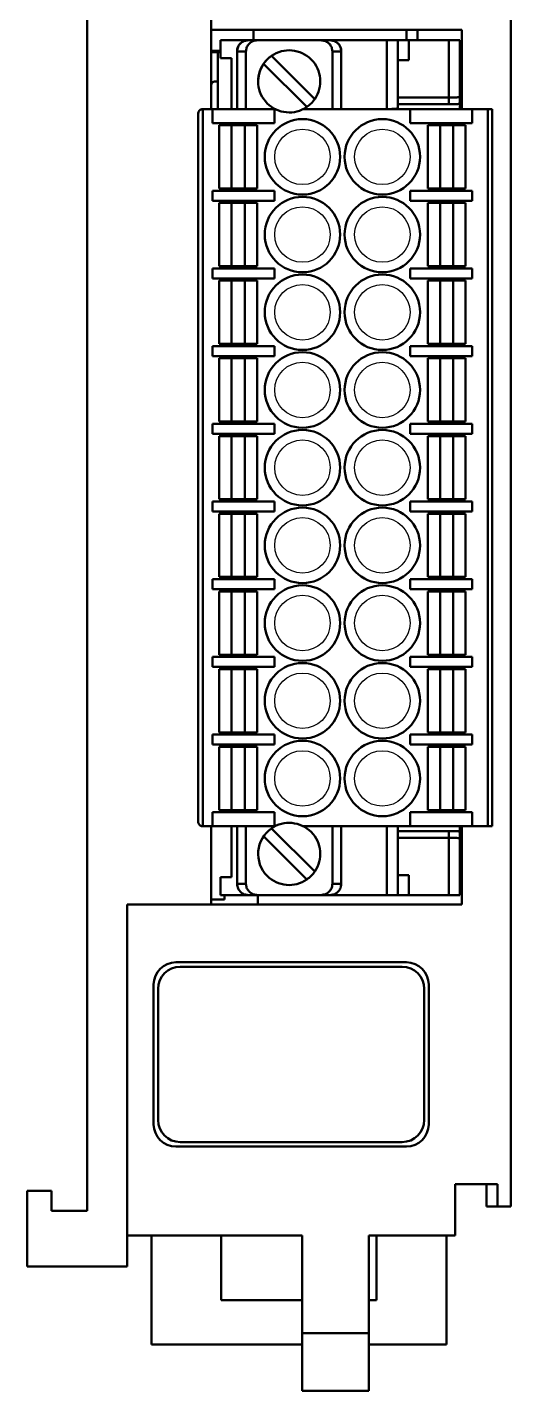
# Model space of a CAD drawing. Header units: inches. Extents: x 8 to 184, y 13 to 192.
# Drawn here: x 159.7 to 181.5, y 13 to 74.4 of the extents above; entities that cross this region are included whole.
import ezdxf

# ---------------------------------------------------------------- set-up
doc = ezdxf.new("R2010")
doc.units = ezdxf.units.IN
doc.header["$MEASUREMENT"] = 0

msp = doc.modelspace()

# ---------------------------------------------------------------- linework, layer by layer
at = {"color": 7, "linetype": 'Continuous', "lineweight": 50}
for p, q in [((181.52, 137.688), (181.52, 21.288)), ((162.42, 21.088), (162.42, 89.688)), ((168.02, 70.718), (168.02, 75.988)), ((168.02, 74.288), (168.02, 75.988)), ((179.32, 74.288), (168.02, 74.288)), ((168.43, 73.018), (168.43, 73.818)), ((168.43, 73.818), (169.68, 73.818)), ((169.68, 73.818), (168.43, 73.818)), ((168.43, 73.818), (168.43, 73.818)), ((170.1, 73.818), (169.68, 73.818)), ((169.68, 73.818), (169.68, 73.818)), ((169.68, 73.818), (173.38, 73.818)), ((169.92, 74.288), (169.92, 73.988)), ((169.92, 73.988), (169.92, 74.288)), ((169.92, 73.988), (169.92, 73.818)), ((169.92, 73.988), (169.92, 73.988)), ((169.92, 73.818), (169.92, 73.988)), ((172.961, 73.818), (170.1, 73.818)), ((173.38, 73.818), (172.961, 73.818)), ((173.38, 73.818), (173.38, 73.818)), ((173.38, 73.818), (175.93, 73.818)), ((179.23, 73.818), (173.38, 73.818)), ((175.93, 70.718), (175.93, 73.818)), ((175.93, 73.818), (176.43, 73.818)), ((176.43, 70.762), (176.43, 73.818)), ((176.43, 73.818), (176.93, 73.818)), ((176.43, 73.818), (176.43, 73.818)), ((176.82, 73.818), (176.82, 74.288)), ((178.73, 73.818), (176.93, 73.818)), ((176.93, 73.818), (176.93, 72.918)), ((177.32, 74.288), (177.32, 73.818)), ((178.73, 73.818), (179.23, 73.818)), ((178.73, 71.238), (178.73, 73.818)), ((179.23, 73.818), (179.23, 73.818)), ((179.23, 71.258), (179.23, 73.818)), ((179.32, 70.718), (179.32, 74.288)), ((168.02, 73.454), (168.02, 73.454)), ((168.07, 73.338), (168.02, 73.338)), ((168.02, 73.318), (168.024, 73.318)), ((168.02, 73.311), (168.02, 73.311)), ((168.07, 73.338), (168.07, 73.288)), ((168.07, 73.338), (168.43, 73.338)), ((168.43, 73.288), (168.07, 73.288)), ((168.32, 73.288), (168.32, 71.278)), ((169.582, 73.318), (169.18, 73.318)), ((169.18, 73.318), (169.18, 70.718)), ((169.582, 73.318), (169.582, 70.718)), ((170.733, 73.119), (172.681, 71.171)), ((170.733, 73.119), (170.733, 73.119)), ((173.88, 73.318), (173.478, 73.318)), ((173.478, 70.718), (173.478, 73.318)), ((173.88, 70.718), (173.88, 73.318)), ((168.02, 72.698), (168.02, 72.698)), ((168.02, 72.554), (168.02, 72.554)), ((168.022, 72.711), (168.022, 72.711)), ((168.93, 73.018), (168.43, 73.018)), ((168.93, 70.718), (168.93, 73.018)), ((172.328, 70.817), (170.379, 72.765)), ((170.379, 72.765), (172.328, 70.817)), ((176.93, 72.918), (176.43, 72.918)), ((168.17, 71.956), (168.32, 71.956)), ((168.17, 71.956), (168.17, 71.956)), ((168.32, 71.956), (168.17, 71.956)), ((168.02, 71.838), (168.024, 71.838)), ((168.024, 71.838), (168.02, 71.838)), ((168.32, 70.778), (168.32, 71.278)), ((167.63, 70.718), (168.43, 70.718)), ((167.63, 70.718), (168.08, 70.718)), ((167.63, 70.718), (167.63, 70.718)), ((167.63, 70.718), (167.63, 38.418)), ((168.08, 70.718), (168.28, 70.718)), ((168.08, 70.718), (168.08, 70.093)), ((168.28, 70.718), (168.48, 70.718)), ((168.28, 70.718), (168.28, 70.718)), ((168.32, 70.778), (168.32, 70.718)), ((168.43, 70.718), (168.98, 70.718)), ((168.48, 70.718), (170.065, 70.718)), ((169.18, 70.718), (168.98, 70.718)), ((169.18, 70.718), (169.18, 70.718)), ((169.582, 70.718), (169.18, 70.718)), ((170.9, 70.718), (169.582, 70.718)), ((170.873, 70.718), (170.873, 70.093)), ((173.478, 70.718), (172.161, 70.718)), ((173.88, 70.718), (173.478, 70.718)), ((173.88, 70.718), (173.88, 70.718)), ((178.881, 70.718), (173.88, 70.718)), ((176.43, 71.238), (178.73, 71.238)), ((176.43, 70.939), (178.73, 70.939)), ((177.161, 70.718), (176.987, 70.718)), ((176.987, 70.093), (176.987, 70.718)), ((177.161, 70.718), (177.623, 70.718)), ((177.796, 70.718), (177.623, 70.718)), ((179.38, 70.718), (177.796, 70.718)), ((178.881, 70.718), (179.43, 70.718)), ((179.23, 70.963), (179.23, 70.718)), ((179.58, 70.718), (179.38, 70.718)), ((179.43, 70.718), (180.43, 70.718)), ((179.78, 70.718), (179.58, 70.718)), ((179.58, 70.718), (179.58, 70.718)), ((179.78, 70.718), (180.48, 70.718)), ((179.78, 70.093), (179.78, 70.718)), ((180.43, 70.718), (180.43, 70.718)), ((180.48, 70.718), (180.43, 70.718)), ((180.48, 70.718), (180.68, 70.718)), ((180.48, 70.718), (180.68, 70.718)), ((180.48, 38.418), (180.48, 70.718)), ((180.68, 70.718), (180.68, 70.718)), ((180.68, 38.418), (180.68, 70.718)), ((167.43, 70.518), (167.43, 70.518)), ((167.43, 70.518), (167.43, 38.618)), ((168.08, 70.093), (168.28, 70.093)), ((168.28, 70.093), (168.48, 70.093)), ((170.065, 70.093), (168.48, 70.093)), ((170.065, 70.093), (170.238, 70.093)), ((170.7, 70.093), (170.238, 70.093)), ((170.7, 70.093), (170.873, 70.093)), ((177.161, 70.093), (176.987, 70.093)), ((177.623, 70.093), (177.161, 70.093)), ((177.796, 70.093), (177.623, 70.093)), ((179.38, 70.093), (177.796, 70.093)), ((179.58, 70.093), (179.38, 70.093)), ((179.78, 70.093), (179.58, 70.093)), ((168.38, 69.993), (168.38, 67.143)), ((168.58, 69.993), (168.38, 69.993)), ((168.38, 69.993), (168.38, 69.993)), ((170.08, 69.993), (168.38, 69.993)), ((168.58, 69.993), (168.605, 69.993)), ((168.803, 69.993), (168.605, 69.993)), ((168.933, 69.993), (168.803, 69.993)), ((168.933, 69.993), (168.933, 67.143)), ((169.528, 69.993), (169.657, 69.993)), ((169.528, 69.993), (169.528, 67.143)), ((169.657, 69.993), (169.856, 69.993)), ((169.88, 69.993), (169.856, 69.993)), ((170.08, 69.993), (169.88, 69.993)), ((170.08, 69.993), (170.08, 69.993)), ((170.08, 69.993), (170.08, 67.143)), ((177.78, 69.993), (177.98, 69.993)), ((177.78, 69.993), (177.78, 69.993)), ((177.78, 69.993), (179.48, 69.993)), ((177.78, 67.143), (177.78, 69.993)), ((178.005, 69.993), (177.98, 69.993)), ((178.203, 69.993), (178.005, 69.993)), ((178.203, 69.993), (178.333, 69.993)), ((178.333, 67.143), (178.333, 69.993)), ((178.928, 69.993), (179.057, 69.993)), ((178.928, 67.143), (178.928, 69.993)), ((179.057, 69.993), (179.256, 69.993)), ((179.28, 69.993), (179.256, 69.993)), ((179.28, 69.993), (179.48, 69.993)), ((179.48, 67.143), (179.48, 69.993)), ((179.48, 69.993), (179.48, 69.993)), ((168.28, 67.043), (168.08, 67.043)), ((170.873, 67.043), (168.08, 67.043)), ((168.08, 66.593), (168.08, 67.043)), ((168.28, 67.043), (168.48, 67.043)), ((168.28, 67.043), (168.28, 67.043)), ((168.58, 67.143), (168.38, 67.143)), ((170.065, 67.043), (168.48, 67.043)), ((168.58, 67.143), (168.605, 67.143)), ((168.803, 67.143), (168.605, 67.143)), ((168.933, 67.143), (168.803, 67.143)), ((169.657, 67.143), (169.528, 67.143)), ((169.657, 67.143), (169.856, 67.143)), ((169.856, 67.143), (169.88, 67.143)), ((170.08, 67.143), (169.88, 67.143)), ((170.238, 67.043), (170.065, 67.043)), ((170.238, 67.043), (170.7, 67.043)), ((170.7, 67.043), (170.873, 67.043)), ((170.873, 67.043), (170.873, 66.593)), ((177.161, 67.043), (176.988, 67.043)), ((179.78, 67.043), (176.988, 67.043)), ((176.988, 66.593), (176.988, 67.043)), ((177.161, 67.043), (177.623, 67.043)), ((177.623, 67.043), (177.796, 67.043)), ((177.78, 67.143), (177.98, 67.143)), ((179.38, 67.043), (177.796, 67.043)), ((177.98, 67.143), (178.005, 67.143)), ((178.203, 67.143), (178.005, 67.143)), ((178.333, 67.143), (178.203, 67.143)), ((178.928, 67.143), (179.057, 67.143)), ((179.057, 67.143), (179.256, 67.143)), ((179.28, 67.143), (179.256, 67.143)), ((179.28, 67.143), (179.48, 67.143)), ((179.58, 67.043), (179.38, 67.043)), ((179.58, 67.043), (179.78, 67.043)), ((179.58, 67.043), (179.58, 67.043)), ((179.78, 67.043), (179.78, 66.593)), ((168.28, 66.593), (168.08, 66.593)), ((168.28, 66.593), (168.48, 66.593)), ((168.38, 66.493), (168.38, 63.643)), ((168.58, 66.493), (168.38, 66.493)), ((168.38, 66.493), (168.38, 66.493)), ((170.08, 66.493), (168.38, 66.493)), ((170.065, 66.593), (168.48, 66.593)), ((168.58, 66.493), (168.605, 66.493)), ((168.803, 66.493), (168.605, 66.493)), ((168.933, 66.493), (168.803, 66.493)), ((168.933, 66.493), (168.933, 63.643)), ((169.528, 66.493), (169.657, 66.493)), ((169.528, 66.493), (169.528, 63.643)), ((169.657, 66.493), (169.856, 66.493)), ((169.88, 66.493), (169.856, 66.493)), ((170.08, 66.493), (169.88, 66.493)), ((170.238, 66.593), (170.065, 66.593)), ((170.08, 66.493), (170.08, 63.643)), ((170.08, 66.493), (170.08, 66.493)), ((170.238, 66.593), (170.7, 66.593)), ((170.7, 66.593), (170.873, 66.593)), ((177.161, 66.593), (176.988, 66.593)), ((177.623, 66.593), (177.161, 66.593)), ((177.623, 66.593), (177.796, 66.593)), ((177.78, 66.493), (177.98, 66.493)), ((177.78, 66.493), (177.78, 66.493)), ((177.78, 66.493), (179.48, 66.493)), ((177.78, 63.643), (177.78, 66.493)), ((177.796, 66.593), (179.38, 66.593)), ((178.005, 66.493), (177.98, 66.493)), ((178.203, 66.493), (178.005, 66.493)), ((178.203, 66.493), (178.333, 66.493)), ((178.333, 63.643), (178.333, 66.493)), ((178.928, 66.493), (179.057, 66.493)), ((178.928, 63.643), (178.928, 66.493)), ((179.057, 66.493), (179.256, 66.493)), ((179.28, 66.493), (179.256, 66.493)), ((179.28, 66.493), (179.48, 66.493)), ((179.58, 66.593), (179.38, 66.593)), ((179.48, 63.643), (179.48, 66.493)), ((179.48, 66.493), (179.48, 66.493)), ((179.58, 66.593), (179.78, 66.593)), ((168.28, 63.543), (168.08, 63.543)), ((170.873, 63.543), (168.08, 63.543)), ((168.08, 63.093), (168.08, 63.543)), ((168.28, 63.543), (168.48, 63.543)), ((168.28, 63.543), (168.28, 63.543)), ((168.58, 63.643), (168.38, 63.643)), ((170.065, 63.543), (168.48, 63.543)), ((168.58, 63.643), (168.605, 63.643)), ((168.803, 63.643), (168.605, 63.643)), ((168.933, 63.643), (168.803, 63.643)), ((169.657, 63.643), (169.528, 63.643)), ((169.657, 63.643), (169.856, 63.643)), ((169.856, 63.643), (169.88, 63.643)), ((170.08, 63.643), (169.88, 63.643)), ((170.238, 63.543), (170.065, 63.543)), ((170.238, 63.543), (170.7, 63.543)), ((170.7, 63.543), (170.873, 63.543)), ((170.873, 63.543), (170.873, 63.093)), ((177.161, 63.543), (176.988, 63.543)), ((179.78, 63.543), (176.988, 63.543)), ((176.988, 63.093), (176.988, 63.543)), ((177.161, 63.543), (177.623, 63.543)), ((177.623, 63.543), (177.796, 63.543)), ((177.78, 63.643), (177.98, 63.643)), ((179.38, 63.543), (177.796, 63.543)), ((177.98, 63.643), (178.005, 63.643)), ((178.203, 63.643), (178.005, 63.643)), ((178.333, 63.643), (178.203, 63.643)), ((178.928, 63.643), (179.057, 63.643)), ((179.057, 63.643), (179.256, 63.643)), ((179.28, 63.643), (179.256, 63.643)), ((179.28, 63.643), (179.48, 63.643)), ((179.58, 63.543), (179.38, 63.543)), ((179.58, 63.543), (179.78, 63.543)), ((179.58, 63.543), (179.58, 63.543)), ((179.78, 63.543), (179.78, 63.093)), ((168.28, 63.093), (168.08, 63.093)), ((168.28, 63.093), (168.48, 63.093)), ((168.58, 62.993), (168.38, 62.993)), ((168.38, 62.993), (168.38, 62.993)), ((170.08, 62.993), (168.38, 62.993)), ((168.38, 62.993), (168.38, 60.143)), ((170.065, 63.093), (168.48, 63.093)), ((168.58, 62.993), (168.605, 62.993)), ((168.803, 62.993), (168.605, 62.993)), ((168.933, 62.993), (168.803, 62.993)), ((168.933, 62.993), (168.933, 60.143)), ((169.528, 62.993), (169.657, 62.993)), ((169.528, 62.993), (169.528, 60.143)), ((169.657, 62.993), (169.856, 62.993)), ((169.88, 62.993), (169.856, 62.993)), ((170.08, 62.993), (169.88, 62.993)), ((170.238, 63.093), (170.065, 63.093)), ((170.08, 62.993), (170.08, 62.993)), ((170.08, 62.993), (170.08, 60.143)), ((170.238, 63.093), (170.7, 63.093)), ((170.7, 63.093), (170.873, 63.093)), ((177.161, 63.093), (176.988, 63.093)), ((177.623, 63.093), (177.161, 63.093)), ((177.623, 63.093), (177.796, 63.093)), ((177.78, 62.993), (177.98, 62.993)), ((177.78, 62.993), (177.78, 62.993)), ((177.78, 62.993), (179.48, 62.993)), ((177.78, 60.143), (177.78, 62.993)), ((177.796, 63.093), (179.38, 63.093)), ((178.005, 62.993), (177.98, 62.993)), ((178.203, 62.993), (178.005, 62.993)), ((178.203, 62.993), (178.333, 62.993)), ((178.333, 60.143), (178.333, 62.993)), ((178.928, 62.993), (179.057, 62.993)), ((178.928, 60.143), (178.928, 62.993)), ((179.057, 62.993), (179.256, 62.993)), ((179.28, 62.993), (179.256, 62.993)), ((179.28, 62.993), (179.48, 62.993)), ((179.58, 63.093), (179.38, 63.093)), ((179.48, 62.993), (179.48, 62.993)), ((179.48, 60.143), (179.48, 62.993)), ((179.58, 63.093), (179.78, 63.093)), ((168.28, 60.043), (168.08, 60.043)), ((170.873, 60.043), (168.08, 60.043)), ((168.08, 59.593), (168.08, 60.043)), ((168.28, 59.593), (168.08, 59.593)), ((168.28, 60.043), (168.48, 60.043)), ((168.28, 60.043), (168.28, 60.043)), ((168.28, 59.593), (168.48, 59.593)), ((168.58, 60.143), (168.38, 60.143)), ((170.065, 60.043), (168.48, 60.043)), ((170.065, 59.593), (168.48, 59.593)), ((168.58, 60.143), (168.605, 60.143)), ((168.803, 60.143), (168.605, 60.143)), ((168.933, 60.143), (168.803, 60.143)), ((169.657, 60.143), (169.528, 60.143)), ((169.657, 60.143), (169.856, 60.143)), ((169.856, 60.143), (169.88, 60.143)), ((170.08, 60.143), (169.88, 60.143)), ((170.238, 60.043), (170.065, 60.043)), ((170.238, 59.593), (170.065, 59.593)), ((170.238, 60.043), (170.7, 60.043)), ((170.238, 59.593), (170.7, 59.593)), ((170.7, 60.043), (170.873, 60.043)), ((170.7, 59.593), (170.873, 59.593)), ((170.873, 60.043), (170.873, 59.593)), ((177.161, 60.043), (176.988, 60.043)), ((179.78, 60.043), (176.988, 60.043)), ((176.988, 59.593), (176.988, 60.043)), ((177.161, 59.593), (176.988, 59.593)), ((177.161, 60.043), (177.623, 60.043)), ((177.623, 59.593), (177.161, 59.593)), ((177.623, 60.043), (177.796, 60.043)), ((177.623, 59.593), (177.796, 59.593)), ((177.78, 60.143), (177.98, 60.143)), ((179.38, 60.043), (177.796, 60.043)), ((177.796, 59.593), (179.38, 59.593)), ((177.98, 60.143), (178.005, 60.143)), ((178.203, 60.143), (178.005, 60.143)), ((178.333, 60.143), (178.203, 60.143)), ((178.928, 60.143), (179.057, 60.143)), ((179.057, 60.143), (179.256, 60.143)), ((179.28, 60.143), (179.256, 60.143)), ((179.28, 60.143), (179.48, 60.143)), ((179.58, 60.043), (179.38, 60.043)), ((179.58, 59.593), (179.38, 59.593)), ((179.58, 60.043), (179.78, 60.043)), ((179.58, 60.043), (179.58, 60.043)), ((179.58, 59.593), (179.78, 59.593)), ((179.78, 60.043), (179.78, 59.593)), ((168.38, 59.493), (168.38, 56.643)), ((168.58, 59.493), (168.38, 59.493)), ((168.38, 59.493), (168.38, 59.493)), ((170.08, 59.493), (168.38, 59.493)), ((168.58, 59.493), (168.605, 59.493)), ((168.803, 59.493), (168.605, 59.493)), ((168.933, 59.493), (168.803, 59.493)), ((168.933, 59.493), (168.933, 56.643)), ((169.528, 59.493), (169.657, 59.493)), ((169.528, 59.493), (169.528, 56.643)), ((169.657, 59.493), (169.856, 59.493)), ((169.88, 59.493), (169.856, 59.493)), ((170.08, 59.493), (169.88, 59.493)), ((170.08, 59.493), (170.08, 59.493)), ((170.08, 59.493), (170.08, 56.643)), ((177.78, 59.493), (177.98, 59.493)), ((177.78, 59.493), (177.78, 59.493)), ((177.78, 59.493), (179.48, 59.493)), ((177.78, 56.643), (177.78, 59.493)), ((178.005, 59.493), (177.98, 59.493)), ((178.203, 59.493), (178.005, 59.493)), ((178.203, 59.493), (178.333, 59.493)), ((178.333, 56.643), (178.333, 59.493)), ((178.928, 59.493), (179.057, 59.493)), ((178.928, 56.643), (178.928, 59.493)), ((179.057, 59.493), (179.256, 59.493)), ((179.28, 59.493), (179.256, 59.493)), ((179.28, 59.493), (179.48, 59.493)), ((179.48, 59.493), (179.48, 59.493)), ((179.48, 56.643), (179.48, 59.493)), ((168.28, 56.543), (168.08, 56.543)), ((170.873, 56.543), (168.08, 56.543)), ((168.08, 56.093), (168.08, 56.543)), ((168.28, 56.543), (168.48, 56.543)), ((168.28, 56.543), (168.28, 56.543)), ((168.58, 56.643), (168.38, 56.643)), ((170.065, 56.543), (168.48, 56.543)), ((168.58, 56.643), (168.605, 56.643)), ((168.803, 56.643), (168.605, 56.643)), ((168.933, 56.643), (168.803, 56.643)), ((169.657, 56.643), (169.528, 56.643)), ((169.657, 56.643), (169.856, 56.643)), ((169.856, 56.643), (169.88, 56.643)), ((170.08, 56.643), (169.88, 56.643)), ((170.238, 56.543), (170.065, 56.543)), ((170.238, 56.543), (170.7, 56.543)), ((170.7, 56.543), (170.873, 56.543)), ((170.873, 56.543), (170.873, 56.093)), ((177.161, 56.543), (176.988, 56.543)), ((179.78, 56.543), (176.988, 56.543)), ((176.988, 56.093), (176.988, 56.543)), ((177.161, 56.543), (177.623, 56.543)), ((177.623, 56.543), (177.796, 56.543)), ((177.78, 56.643), (177.98, 56.643)), ((179.38, 56.543), (177.796, 56.543)), ((177.98, 56.643), (178.005, 56.643)), ((178.203, 56.643), (178.005, 56.643)), ((178.333, 56.643), (178.203, 56.643)), ((178.928, 56.643), (179.057, 56.643)), ((179.057, 56.643), (179.256, 56.643)), ((179.28, 56.643), (179.256, 56.643)), ((179.28, 56.643), (179.48, 56.643)), ((179.58, 56.543), (179.38, 56.543)), ((179.58, 56.543), (179.78, 56.543)), ((179.58, 56.543), (179.58, 56.543)), ((179.78, 56.543), (179.78, 56.093)), ((168.28, 56.093), (168.08, 56.093)), ((168.28, 56.093), (168.48, 56.093)), ((168.38, 55.993), (168.38, 53.143)), ((168.58, 55.993), (168.38, 55.993)), ((168.38, 55.993), (168.38, 55.993)), ((170.08, 55.993), (168.38, 55.993)), ((170.065, 56.093), (168.48, 56.093)), ((168.58, 55.993), (168.605, 55.993)), ((168.803, 55.993), (168.605, 55.993)), ((168.933, 55.993), (168.803, 55.993)), ((168.933, 55.993), (168.933, 53.143)), ((169.528, 55.993), (169.657, 55.993)), ((169.528, 55.993), (169.528, 53.143)), ((169.657, 55.993), (169.856, 55.993)), ((169.88, 55.993), (169.856, 55.993)), ((170.08, 55.993), (169.88, 55.993)), ((170.238, 56.093), (170.065, 56.093)), ((170.08, 55.993), (170.08, 53.143)), ((170.08, 55.993), (170.08, 55.993)), ((170.238, 56.093), (170.7, 56.093)), ((170.7, 56.093), (170.873, 56.093)), ((177.161, 56.093), (176.988, 56.093)), ((177.623, 56.093), (177.161, 56.093)), ((177.623, 56.093), (177.796, 56.093)), ((177.78, 55.993), (177.98, 55.993)), ((177.78, 55.993), (177.78, 55.993)), ((177.78, 55.993), (179.48, 55.993)), ((177.78, 53.143), (177.78, 55.993)), ((177.796, 56.093), (179.38, 56.093)), ((178.005, 55.993), (177.98, 55.993)), ((178.203, 55.993), (178.005, 55.993)), ((178.203, 55.993), (178.333, 55.993)), ((178.333, 53.143), (178.333, 55.993)), ((178.928, 55.993), (179.057, 55.993)), ((178.928, 53.143), (178.928, 55.993)), ((179.057, 55.993), (179.256, 55.993)), ((179.28, 55.993), (179.256, 55.993)), ((179.28, 55.993), (179.48, 55.993)), ((179.58, 56.093), (179.38, 56.093)), ((179.48, 53.143), (179.48, 55.993)), ((179.48, 55.993), (179.48, 55.993)), ((179.58, 56.093), (179.78, 56.093)), ((168.28, 53.043), (168.08, 53.043)), ((170.873, 53.043), (168.08, 53.043)), ((168.08, 52.593), (168.08, 53.043)), ((168.28, 53.043), (168.48, 53.043)), ((168.28, 53.043), (168.28, 53.043)), ((168.58, 53.143), (168.38, 53.143)), ((170.065, 53.043), (168.48, 53.043)), ((168.58, 53.143), (168.605, 53.143)), ((168.803, 53.143), (168.605, 53.143)), ((168.933, 53.143), (168.803, 53.143)), ((169.657, 53.143), (169.528, 53.143)), ((169.657, 53.143), (169.856, 53.143)), ((169.856, 53.143), (169.88, 53.143)), ((170.08, 53.143), (169.88, 53.143)), ((170.238, 53.043), (170.065, 53.043)), ((170.238, 53.043), (170.7, 53.043)), ((170.7, 53.043), (170.873, 53.043)), ((170.873, 53.043), (170.873, 52.593)), ((177.161, 53.043), (176.988, 53.043)), ((179.78, 53.043), (176.988, 53.043)), ((176.988, 52.593), (176.988, 53.043)), ((177.161, 53.043), (177.623, 53.043)), ((177.623, 53.043), (177.796, 53.043)), ((177.78, 53.143), (177.98, 53.143)), ((179.38, 53.043), (177.796, 53.043)), ((177.98, 53.143), (178.005, 53.143)), ((178.203, 53.143), (178.005, 53.143)), ((178.333, 53.143), (178.203, 53.143)), ((178.928, 53.143), (179.057, 53.143)), ((179.057, 53.143), (179.256, 53.143)), ((179.28, 53.143), (179.256, 53.143)), ((179.28, 53.143), (179.48, 53.143)), ((179.58, 53.043), (179.38, 53.043)), ((179.58, 53.043), (179.78, 53.043)), ((179.58, 53.043), (179.58, 53.043)), ((179.78, 53.043), (179.78, 52.593)), ((168.28, 52.593), (168.08, 52.593)), ((168.28, 52.593), (168.48, 52.593)), ((168.38, 52.493), (168.38, 49.643)), ((168.58, 52.493), (168.38, 52.493)), ((168.38, 52.493), (168.38, 52.493)), ((170.08, 52.493), (168.38, 52.493)), ((170.065, 52.593), (168.48, 52.593)), ((168.58, 52.493), (168.605, 52.493)), ((168.803, 52.493), (168.605, 52.493)), ((168.933, 52.493), (168.803, 52.493)), ((168.933, 52.493), (168.933, 49.643)), ((169.528, 52.493), (169.657, 52.493)), ((169.528, 52.493), (169.528, 49.643)), ((169.657, 52.493), (169.856, 52.493)), ((169.88, 52.493), (169.856, 52.493)), ((170.08, 52.493), (169.88, 52.493)), ((170.238, 52.593), (170.065, 52.593)), ((170.08, 52.493), (170.08, 49.643)), ((170.08, 52.493), (170.08, 52.493)), ((170.238, 52.593), (170.7, 52.593)), ((170.7, 52.593), (170.873, 52.593)), ((177.161, 52.593), (176.988, 52.593)), ((177.623, 52.593), (177.161, 52.593)), ((177.623, 52.593), (177.796, 52.593)), ((177.78, 52.493), (177.98, 52.493)), ((177.78, 52.493), (177.78, 52.493)), ((177.78, 52.493), (179.48, 52.493)), ((177.78, 49.643), (177.78, 52.493)), ((177.796, 52.593), (179.38, 52.593)), ((178.005, 52.493), (177.98, 52.493)), ((178.203, 52.493), (178.005, 52.493)), ((178.203, 52.493), (178.333, 52.493)), ((178.333, 49.643), (178.333, 52.493)), ((178.928, 52.493), (179.057, 52.493)), ((178.928, 49.643), (178.928, 52.493)), ((179.057, 52.493), (179.256, 52.493)), ((179.28, 52.493), (179.256, 52.493)), ((179.28, 52.493), (179.48, 52.493)), ((179.58, 52.593), (179.38, 52.593)), ((179.48, 52.493), (179.48, 52.493)), ((179.48, 49.643), (179.48, 52.493)), ((179.58, 52.593), (179.78, 52.593)), ((168.28, 49.543), (168.08, 49.543)), ((170.873, 49.543), (168.08, 49.543)), ((168.08, 49.093), (168.08, 49.543)), ((168.28, 49.543), (168.48, 49.543)), ((168.28, 49.543), (168.28, 49.543)), ((168.58, 49.643), (168.38, 49.643)), ((170.065, 49.543), (168.48, 49.543)), ((168.58, 49.643), (168.605, 49.643)), ((168.803, 49.643), (168.605, 49.643)), ((168.933, 49.643), (168.803, 49.643)), ((169.657, 49.643), (169.528, 49.643)), ((169.657, 49.643), (169.856, 49.643)), ((169.856, 49.643), (169.88, 49.643)), ((170.08, 49.643), (169.88, 49.643)), ((170.238, 49.543), (170.065, 49.543)), ((170.238, 49.543), (170.7, 49.543)), ((170.7, 49.543), (170.873, 49.543)), ((170.873, 49.543), (170.873, 49.093)), ((177.161, 49.543), (176.988, 49.543)), ((179.78, 49.543), (176.988, 49.543)), ((176.988, 49.093), (176.988, 49.543)), ((177.161, 49.543), (177.623, 49.543)), ((177.623, 49.543), (177.796, 49.543)), ((177.78, 49.643), (177.98, 49.643)), ((179.38, 49.543), (177.796, 49.543)), ((177.98, 49.643), (178.005, 49.643)), ((178.203, 49.643), (178.005, 49.643)), ((178.333, 49.643), (178.203, 49.643)), ((178.928, 49.643), (179.057, 49.643)), ((179.057, 49.643), (179.256, 49.643)), ((179.28, 49.643), (179.256, 49.643)), ((179.28, 49.643), (179.48, 49.643)), ((179.58, 49.543), (179.38, 49.543)), ((179.58, 49.543), (179.78, 49.543)), ((179.58, 49.543), (179.58, 49.543)), ((179.78, 49.543), (179.78, 49.093)), ((168.28, 49.093), (168.08, 49.093)), ((168.28, 49.093), (168.48, 49.093)), ((168.38, 48.993), (168.38, 46.143)), ((168.58, 48.993), (168.38, 48.993)), ((168.38, 48.993), (168.38, 48.993)), ((170.08, 48.993), (168.38, 48.993)), ((170.065, 49.093), (168.48, 49.093)), ((168.58, 48.993), (168.605, 48.993)), ((168.803, 48.993), (168.605, 48.993)), ((168.933, 48.993), (168.803, 48.993)), ((168.933, 48.993), (168.933, 46.143)), ((169.528, 48.993), (169.657, 48.993)), ((169.528, 48.993), (169.528, 46.143)), ((169.657, 48.993), (169.856, 48.993)), ((169.88, 48.993), (169.856, 48.993)), ((170.08, 48.993), (169.88, 48.993)), ((170.238, 49.093), (170.065, 49.093)), ((170.08, 48.993), (170.08, 46.143)), ((170.08, 48.993), (170.08, 48.993)), ((170.238, 49.093), (170.7, 49.093)), ((170.7, 49.093), (170.873, 49.093)), ((177.161, 49.093), (176.988, 49.093)), ((177.623, 49.093), (177.161, 49.093)), ((177.623, 49.093), (177.796, 49.093)), ((177.78, 48.993), (177.98, 48.993)), ((177.78, 46.143), (177.78, 48.993)), ((177.78, 48.993), (177.78, 48.993)), ((177.78, 48.993), (179.48, 48.993)), ((177.796, 49.093), (179.38, 49.093)), ((178.005, 48.993), (177.98, 48.993)), ((178.203, 48.993), (178.005, 48.993)), ((178.203, 48.993), (178.333, 48.993)), ((178.333, 46.143), (178.333, 48.993)), ((178.928, 48.993), (179.057, 48.993)), ((178.928, 46.143), (178.928, 48.993)), ((179.057, 48.993), (179.256, 48.993)), ((179.28, 48.993), (179.256, 48.993)), ((179.28, 48.993), (179.48, 48.993)), ((179.58, 49.093), (179.38, 49.093)), ((179.48, 48.993), (179.48, 48.993)), ((179.48, 46.143), (179.48, 48.993)), ((179.58, 49.093), (179.78, 49.093)), ((168.58, 46.143), (168.38, 46.143)), ((168.58, 46.143), (168.605, 46.143)), ((168.803, 46.143), (168.605, 46.143)), ((168.933, 46.143), (168.803, 46.143)), ((169.657, 46.143), (169.528, 46.143)), ((169.657, 46.143), (169.856, 46.143)), ((169.856, 46.143), (169.88, 46.143)), ((170.08, 46.143), (169.88, 46.143)), ((177.78, 46.143), (177.98, 46.143)), ((177.98, 46.143), (178.005, 46.143)), ((178.203, 46.143), (178.005, 46.143)), ((178.333, 46.143), (178.203, 46.143)), ((178.928, 46.143), (179.057, 46.143)), ((179.057, 46.143), (179.256, 46.143)), ((179.28, 46.143), (179.256, 46.143)), ((179.28, 46.143), (179.48, 46.143)), ((168.28, 46.043), (168.08, 46.043)), ((170.873, 46.043), (168.08, 46.043)), ((168.08, 45.593), (168.08, 46.043)), ((168.28, 45.593), (168.08, 45.593)), ((168.28, 46.043), (168.48, 46.043)), ((168.28, 46.043), (168.28, 46.043)), ((168.28, 45.593), (168.48, 45.593)), ((168.58, 45.493), (168.38, 45.493)), ((168.38, 45.493), (168.38, 45.493)), ((170.08, 45.493), (168.38, 45.493)), ((168.38, 45.493), (168.38, 42.643)), ((170.065, 46.043), (168.48, 46.043)), ((170.065, 45.593), (168.48, 45.593)), ((168.58, 45.493), (168.605, 45.493)), ((168.803, 45.493), (168.605, 45.493)), ((168.933, 45.493), (168.803, 45.493)), ((168.933, 45.493), (168.933, 42.643)), ((169.528, 45.493), (169.657, 45.493)), ((169.528, 45.493), (169.528, 42.643)), ((169.657, 45.493), (169.856, 45.493)), ((169.88, 45.493), (169.856, 45.493)), ((170.08, 45.493), (169.88, 45.493)), ((170.238, 46.043), (170.065, 46.043)), ((170.238, 45.593), (170.065, 45.593)), ((170.08, 45.493), (170.08, 45.493)), ((170.08, 45.493), (170.08, 42.643)), ((170.238, 46.043), (170.7, 46.043)), ((170.238, 45.593), (170.7, 45.593)), ((170.7, 46.043), (170.873, 46.043)), ((170.7, 45.593), (170.873, 45.593)), ((170.873, 46.043), (170.873, 45.593)), ((177.161, 46.043), (176.988, 46.043)), ((179.78, 46.043), (176.988, 46.043)), ((176.988, 45.593), (176.988, 46.043)), ((177.161, 45.593), (176.988, 45.593)), ((177.161, 46.043), (177.623, 46.043)), ((177.623, 45.593), (177.161, 45.593)), ((177.623, 46.043), (177.796, 46.043)), ((177.623, 45.593), (177.796, 45.593)), ((177.78, 45.493), (177.98, 45.493)), ((177.78, 42.643), (177.78, 45.493)), ((177.78, 45.493), (177.78, 45.493)), ((177.78, 45.493), (179.48, 45.493)), ((179.38, 46.043), (177.796, 46.043)), ((177.796, 45.593), (179.38, 45.593)), ((178.005, 45.493), (177.98, 45.493)), ((178.203, 45.493), (178.005, 45.493)), ((178.203, 45.493), (178.333, 45.493)), ((178.333, 42.643), (178.333, 45.493)), ((178.928, 45.493), (179.057, 45.493)), ((178.928, 42.643), (178.928, 45.493)), ((179.057, 45.493), (179.256, 45.493)), ((179.28, 45.493), (179.256, 45.493)), ((179.28, 45.493), (179.48, 45.493)), ((179.58, 46.043), (179.38, 46.043)), ((179.58, 45.593), (179.38, 45.593)), ((179.48, 42.643), (179.48, 45.493)), ((179.48, 45.493), (179.48, 45.493)), ((179.58, 46.043), (179.78, 46.043)), ((179.58, 46.043), (179.58, 46.043)), ((179.58, 45.593), (179.78, 45.593)), ((179.78, 46.043), (179.78, 45.593)), ((168.28, 42.543), (168.08, 42.543)), ((170.873, 42.543), (168.08, 42.543)), ((168.08, 42.093), (168.08, 42.543)), ((168.28, 42.543), (168.48, 42.543)), ((168.28, 42.543), (168.28, 42.543)), ((168.58, 42.643), (168.38, 42.643)), ((170.065, 42.543), (168.48, 42.543)), ((168.58, 42.643), (168.605, 42.643)), ((168.803, 42.643), (168.605, 42.643)), ((168.933, 42.643), (168.803, 42.643)), ((169.657, 42.643), (169.528, 42.643)), ((169.657, 42.643), (169.856, 42.643)), ((169.856, 42.643), (169.88, 42.643)), ((170.08, 42.643), (169.88, 42.643)), ((170.238, 42.543), (170.065, 42.543)), ((170.238, 42.543), (170.7, 42.543)), ((170.7, 42.543), (170.873, 42.543)), ((170.873, 42.543), (170.873, 42.093)), ((177.161, 42.543), (176.988, 42.543)), ((179.78, 42.543), (176.988, 42.543)), ((176.988, 42.093), (176.988, 42.543)), ((177.161, 42.543), (177.623, 42.543)), ((177.623, 42.543), (177.796, 42.543)), ((177.78, 42.643), (177.98, 42.643)), ((179.38, 42.543), (177.796, 42.543)), ((177.98, 42.643), (178.005, 42.643)), ((178.203, 42.643), (178.005, 42.643)), ((178.333, 42.643), (178.203, 42.643)), ((178.928, 42.643), (179.057, 42.643)), ((179.057, 42.643), (179.256, 42.643)), ((179.28, 42.643), (179.256, 42.643)), ((179.28, 42.643), (179.48, 42.643)), ((179.58, 42.543), (179.38, 42.543)), ((179.58, 42.543), (179.78, 42.543)), ((179.58, 42.543), (179.58, 42.543)), ((179.78, 42.543), (179.78, 42.093)), ((168.28, 42.093), (168.08, 42.093)), ((168.28, 42.093), (168.48, 42.093)), ((168.38, 41.993), (168.38, 39.143)), ((168.58, 41.993), (168.38, 41.993)), ((168.38, 41.993), (168.38, 41.993)), ((170.08, 41.993), (168.38, 41.993)), ((170.065, 42.093), (168.48, 42.093)), ((168.58, 41.993), (168.605, 41.993)), ((168.803, 41.993), (168.605, 41.993)), ((168.933, 41.993), (168.803, 41.993)), ((168.933, 41.993), (168.933, 39.143)), ((169.528, 41.993), (169.657, 41.993)), ((169.528, 41.993), (169.528, 39.143)), ((169.657, 41.993), (169.856, 41.993)), ((169.88, 41.993), (169.856, 41.993)), ((170.08, 41.993), (169.88, 41.993)), ((170.238, 42.093), (170.065, 42.093)), ((170.08, 41.993), (170.08, 39.143)), ((170.08, 41.993), (170.08, 41.993)), ((170.238, 42.093), (170.7, 42.093)), ((170.7, 42.093), (170.873, 42.093)), ((177.161, 42.093), (176.988, 42.093)), ((177.623, 42.093), (177.161, 42.093)), ((177.623, 42.093), (177.796, 42.093)), ((177.78, 41.993), (177.98, 41.993)), ((177.78, 39.143), (177.78, 41.993)), ((177.78, 41.993), (177.78, 41.993)), ((177.78, 41.993), (179.48, 41.993)), ((177.796, 42.093), (179.38, 42.093)), ((178.005, 41.993), (177.98, 41.993)), ((178.203, 41.993), (178.005, 41.993)), ((178.203, 41.993), (178.333, 41.993)), ((178.333, 39.143), (178.333, 41.993)), ((178.928, 41.993), (179.057, 41.993)), ((178.928, 39.143), (178.928, 41.993)), ((179.057, 41.993), (179.256, 41.993)), ((179.28, 41.993), (179.256, 41.993)), ((179.28, 41.993), (179.48, 41.993)), ((179.58, 42.093), (179.38, 42.093)), ((179.48, 39.143), (179.48, 41.993)), ((179.48, 41.993), (179.48, 41.993)), ((179.58, 42.093), (179.78, 42.093)), ((167.43, 38.893), (167.43, 38.893)), ((168.08, 39.043), (168.28, 39.043)), ((168.08, 39.043), (170.873, 39.043)), ((168.08, 39.043), (168.08, 38.418)), ((168.28, 39.043), (168.48, 39.043)), ((168.28, 39.043), (168.28, 39.043)), ((168.58, 39.143), (168.38, 39.143)), ((168.48, 39.043), (170.065, 39.043)), ((168.58, 39.143), (168.605, 39.143)), ((168.803, 39.143), (168.605, 39.143)), ((168.933, 39.143), (168.803, 39.143)), ((169.657, 39.143), (169.528, 39.143)), ((169.657, 39.143), (169.856, 39.143)), ((169.856, 39.143), (169.88, 39.143)), ((170.08, 39.143), (169.88, 39.143)), ((170.065, 39.043), (170.238, 39.043)), ((170.238, 39.043), (170.7, 39.043)), ((170.7, 39.043), (170.873, 39.043)), ((170.873, 39.043), (170.873, 38.418)), ((177.161, 39.043), (176.987, 39.043)), ((176.987, 39.043), (179.78, 39.043)), ((176.987, 38.418), (176.987, 39.043)), ((177.161, 39.043), (177.623, 39.043)), ((177.796, 39.043), (177.623, 39.043)), ((177.78, 39.143), (177.98, 39.143)), ((177.796, 39.043), (179.38, 39.043)), ((177.98, 39.143), (178.005, 39.143)), ((178.203, 39.143), (178.005, 39.143)), ((178.333, 39.143), (178.203, 39.143)), ((178.928, 39.143), (179.057, 39.143)), ((179.057, 39.143), (179.256, 39.143)), ((179.28, 39.143), (179.256, 39.143)), ((179.28, 39.143), (179.48, 39.143)), ((179.58, 39.043), (179.38, 39.043)), ((179.78, 39.043), (179.58, 39.043)), ((179.58, 39.043), (179.58, 39.043)), ((179.78, 38.418), (179.78, 39.043)), ((167.63, 38.418), (168.08, 38.418)), ((168.02, 34.888), (168.02, 38.418)), ((168.08, 38.418), (168.28, 38.418)), ((168.28, 38.418), (168.48, 38.418)), ((168.48, 38.418), (170.873, 38.418)), ((168.93, 38.418), (168.93, 36.118)), ((169.18, 38.418), (169.18, 35.818)), ((169.582, 38.418), (169.582, 35.818)), ((170.733, 38.319), (172.681, 36.371)), ((172.161, 38.418), (176.987, 38.418)), ((173.478, 35.818), (173.478, 38.418)), ((173.88, 35.818), (173.88, 38.418)), ((175.93, 38.418), (175.93, 35.318)), ((176.43, 38.374), (176.43, 35.318)), ((178.73, 38.197), (176.43, 38.197)), ((177.161, 38.418), (176.987, 38.418)), ((177.161, 38.418), (177.623, 38.418)), ((177.796, 38.418), (177.623, 38.418)), ((179.38, 38.418), (177.796, 38.418)), ((179.23, 38.173), (179.23, 38.418)), ((179.32, 34.888), (179.32, 38.418)), ((179.58, 38.418), (179.38, 38.418)), ((179.78, 38.418), (179.58, 38.418)), ((179.78, 38.418), (180.48, 38.418)), ((180.48, 38.418), (180.68, 38.418)), ((172.328, 36.017), (170.379, 37.965)), ((170.379, 37.965), (172.328, 36.017)), ((178.73, 37.898), (176.43, 37.898)), ((178.73, 37.898), (178.73, 35.318)), ((179.23, 37.879), (179.23, 35.318)), ((168.02, 36.688), (168.02, 36.453)), ((168.43, 36.118), (168.43, 35.318)), ((168.93, 36.118), (168.43, 36.118)), ((168.93, 36.118), (168.43, 36.118)), ((168.43, 36.118), (168.43, 36.118)), ((169.18, 35.818), (169.582, 35.818)), ((173.478, 35.818), (173.88, 35.818)), ((176.93, 36.218), (176.43, 36.218)), ((176.93, 35.318), (176.93, 36.218)), ((168.62, 35.113), (168.02, 35.113)), ((168.43, 35.318), (169.68, 35.318)), ((168.62, 35.113), (168.62, 35.318)), ((169.68, 35.318), (170.1, 35.318)), ((172.961, 35.318), (170.1, 35.318)), ((170.12, 35.318), (170.12, 34.888)), ((172.961, 35.318), (173.38, 35.318)), ((173.38, 35.318), (175.93, 35.318)), ((175.93, 35.318), (176.43, 35.318)), ((176.43, 35.318), (176.93, 35.318)), ((178.73, 35.318), (176.93, 35.318)), ((178.73, 35.318), (179.23, 35.318)), ((164.22, 34.888), (168.02, 34.888)), ((164.22, 18.588), (164.22, 34.888)), ((164.22, 19.988), (164.22, 34.888)), ((164.22, 34.888), (179.32, 34.888)), ((176.82, 32.288), (166.42, 32.288)), ((176.62, 32.088), (166.62, 32.088)), ((165.42, 31.288), (165.42, 24.988)), ((165.62, 31.088), (165.62, 25.188)), ((177.62, 25.188), (177.62, 31.088)), ((177.82, 24.988), (177.82, 31.288)), ((166.42, 23.988), (176.82, 23.988)), ((166.62, 24.188), (176.62, 24.188)), ((180.92, 22.288), (179.02, 22.288)), ((179.02, 22.288), (179.02, 19.988)), ((180.42, 21.288), (180.42, 22.288)), ((180.92, 22.288), (180.92, 21.288)), ((159.72, 21.988), (159.72, 18.588)), ((160.82, 21.988), (159.72, 21.988)), ((160.82, 21.088), (160.82, 21.988)), ((162.42, 21.088), (160.82, 21.088)), ((180.92, 21.288), (180.42, 21.288)), ((181.52, 21.288), (180.92, 21.288)), ((164.22, 19.988), (172.12, 19.988)), ((165.32, 15.064), (165.32, 19.988)), ((168.47, 17.064), (168.47, 19.988)), ((172.12, 15.588), (172.12, 19.988)), ((175.12, 15.588), (175.12, 19.988)), ((175.12, 19.988), (179.02, 19.988)), ((175.47, 19.988), (175.47, 17.064)), ((178.62, 19.988), (178.62, 15.064)), ((159.72, 18.588), (164.22, 18.588)), ((172.12, 17.064), (168.47, 17.064)), ((175.47, 17.064), (175.12, 17.064)), ((172.12, 12.988), (172.12, 15.588)), ((172.12, 15.588), (175.12, 15.588)), ((175.12, 15.588), (175.12, 12.988)), ((165.32, 15.064), (172.12, 15.064)), ((175.12, 15.064), (178.62, 15.064)), ((175.12, 12.988), (172.12, 12.988))]:
    msp.add_line(p, q, dxfattribs=at)
at = {"color": 7, "linetype": 'Continuous', "lineweight": 50, "flags": 128}
for points in [[(168.933, 69.993), (168.966, 69.993), (169.032, 69.993), (169.125, 69.993), (169.23, 69.993), (169.336, 69.993), (169.428, 69.993), (169.495, 69.993), (169.528, 69.993)], [(178.928, 69.993), (178.895, 69.993), (178.828, 69.993), (178.736, 69.993), (178.63, 69.993), (178.525, 69.993), (178.432, 69.993), (178.366, 69.993), (178.333, 69.993)], [(168.933, 67.143), (168.966, 67.143), (169.032, 67.143), (169.125, 67.143), (169.23, 67.143), (169.336, 67.143), (169.428, 67.143), (169.495, 67.143), (169.528, 67.143)], [(178.928, 67.143), (178.895, 67.143), (178.828, 67.143), (178.736, 67.143), (178.63, 67.143), (178.525, 67.143), (178.432, 67.143), (178.366, 67.143), (178.333, 67.143)], [(168.933, 66.493), (168.966, 66.493), (169.032, 66.493), (169.125, 66.493), (169.23, 66.493), (169.336, 66.493), (169.428, 66.493), (169.495, 66.493), (169.528, 66.493)], [(178.928, 66.493), (178.895, 66.493), (178.828, 66.493), (178.736, 66.493), (178.63, 66.493), (178.525, 66.493), (178.432, 66.493), (178.366, 66.493), (178.333, 66.493)], [(168.933, 63.643), (168.966, 63.643), (169.032, 63.643), (169.125, 63.643), (169.23, 63.643), (169.336, 63.643), (169.428, 63.643), (169.495, 63.643), (169.528, 63.643)], [(178.928, 63.643), (178.895, 63.643), (178.828, 63.643), (178.736, 63.643), (178.63, 63.643), (178.525, 63.643), (178.432, 63.643), (178.366, 63.643), (178.333, 63.643)], [(168.933, 62.993), (168.966, 62.993), (169.032, 62.993), (169.125, 62.993), (169.23, 62.993), (169.336, 62.993), (169.428, 62.993), (169.495, 62.993), (169.528, 62.993)], [(178.928, 62.993), (178.895, 62.993), (178.828, 62.993), (178.736, 62.993), (178.63, 62.993), (178.525, 62.993), (178.432, 62.993), (178.366, 62.993), (178.333, 62.993)], [(168.933, 60.143), (168.966, 60.143), (169.032, 60.143), (169.125, 60.143), (169.23, 60.143), (169.336, 60.143), (169.428, 60.143), (169.495, 60.143), (169.528, 60.143)], [(178.928, 60.143), (178.895, 60.143), (178.828, 60.143), (178.736, 60.143), (178.63, 60.143), (178.525, 60.143), (178.432, 60.143), (178.366, 60.143), (178.333, 60.143)], [(168.933, 59.493), (168.966, 59.493), (169.032, 59.493), (169.125, 59.493), (169.23, 59.493), (169.336, 59.493), (169.428, 59.493), (169.495, 59.493), (169.528, 59.493)], [(178.928, 59.493), (178.895, 59.493), (178.828, 59.493), (178.736, 59.493), (178.63, 59.493), (178.525, 59.493), (178.432, 59.493), (178.366, 59.493), (178.333, 59.493)], [(168.933, 56.643), (168.966, 56.643), (169.032, 56.643), (169.125, 56.643), (169.23, 56.643), (169.336, 56.643), (169.428, 56.643), (169.495, 56.643), (169.528, 56.643)], [(178.928, 56.643), (178.895, 56.643), (178.828, 56.643), (178.736, 56.643), (178.63, 56.643), (178.525, 56.643), (178.432, 56.643), (178.366, 56.643), (178.333, 56.643)], [(168.933, 55.993), (168.966, 55.993), (169.032, 55.993), (169.125, 55.993), (169.23, 55.993), (169.336, 55.993), (169.428, 55.993), (169.495, 55.993), (169.528, 55.993)], [(178.928, 55.993), (178.895, 55.993), (178.828, 55.993), (178.736, 55.993), (178.63, 55.993), (178.525, 55.993), (178.432, 55.993), (178.366, 55.993), (178.333, 55.993)], [(168.933, 53.143), (168.966, 53.143), (169.032, 53.143), (169.125, 53.143), (169.23, 53.143), (169.336, 53.143), (169.428, 53.143), (169.495, 53.143), (169.528, 53.143)], [(178.928, 53.143), (178.895, 53.143), (178.828, 53.143), (178.736, 53.143), (178.63, 53.143), (178.525, 53.143), (178.432, 53.143), (178.366, 53.143), (178.333, 53.143)], [(168.933, 52.493), (168.966, 52.493), (169.032, 52.493), (169.125, 52.493), (169.23, 52.493), (169.336, 52.493), (169.428, 52.493), (169.495, 52.493), (169.528, 52.493)], [(178.928, 52.493), (178.895, 52.493), (178.828, 52.493), (178.736, 52.493), (178.63, 52.493), (178.525, 52.493), (178.432, 52.493), (178.366, 52.493), (178.333, 52.493)], [(168.933, 49.643), (168.966, 49.643), (169.032, 49.643), (169.125, 49.643), (169.23, 49.643), (169.336, 49.643), (169.428, 49.643), (169.495, 49.643), (169.528, 49.643)], [(178.928, 49.643), (178.895, 49.643), (178.828, 49.643), (178.736, 49.643), (178.63, 49.643), (178.525, 49.643), (178.432, 49.643), (178.366, 49.643), (178.333, 49.643)], [(168.933, 48.993), (168.966, 48.993), (169.032, 48.993), (169.125, 48.993), (169.23, 48.993), (169.336, 48.993), (169.428, 48.993), (169.495, 48.993), (169.528, 48.993)], [(178.928, 48.993), (178.895, 48.993), (178.828, 48.993), (178.736, 48.993), (178.63, 48.993), (178.525, 48.993), (178.432, 48.993), (178.366, 48.993), (178.333, 48.993)], [(168.933, 46.143), (168.966, 46.143), (169.032, 46.143), (169.125, 46.143), (169.23, 46.143), (169.336, 46.143), (169.428, 46.143), (169.495, 46.143), (169.528, 46.143)], [(178.928, 46.143), (178.895, 46.143), (178.828, 46.143), (178.736, 46.143), (178.63, 46.143), (178.525, 46.143), (178.432, 46.143), (178.366, 46.143), (178.333, 46.143)], [(168.933, 45.493), (168.966, 45.493), (169.032, 45.493), (169.125, 45.493), (169.23, 45.493), (169.336, 45.493), (169.428, 45.493), (169.495, 45.493), (169.528, 45.493)], [(178.928, 45.493), (178.895, 45.493), (178.828, 45.493), (178.736, 45.493), (178.63, 45.493), (178.525, 45.493), (178.432, 45.493), (178.366, 45.493), (178.333, 45.493)], [(168.933, 42.643), (168.966, 42.643), (169.032, 42.643), (169.125, 42.643), (169.23, 42.643), (169.336, 42.643), (169.428, 42.643), (169.495, 42.643), (169.528, 42.643)], [(178.928, 42.643), (178.895, 42.643), (178.828, 42.643), (178.736, 42.643), (178.63, 42.643), (178.525, 42.643), (178.432, 42.643), (178.366, 42.643), (178.333, 42.643)], [(168.933, 41.993), (168.966, 41.993), (169.032, 41.993), (169.125, 41.993), (169.23, 41.993), (169.336, 41.993), (169.428, 41.993), (169.495, 41.993), (169.528, 41.993)], [(178.928, 41.993), (178.895, 41.993), (178.828, 41.993), (178.736, 41.993), (178.63, 41.993), (178.525, 41.993), (178.432, 41.993), (178.366, 41.993), (178.333, 41.993)], [(168.933, 39.143), (168.966, 39.143), (169.032, 39.143), (169.125, 39.143), (169.23, 39.143), (169.336, 39.143), (169.428, 39.143), (169.495, 39.143), (169.528, 39.143)], [(178.928, 39.143), (178.895, 39.143), (178.828, 39.143), (178.736, 39.143), (178.63, 39.143), (178.525, 39.143), (178.432, 39.143), (178.366, 39.143), (178.333, 39.143)]]:
    msp.add_lwpolyline(points, dxfattribs=at)
for centre in [(172.13, 68.568), (175.73, 68.568), (172.13, 65.068), (175.73, 65.068), (172.13, 61.568), (175.73, 61.568), (172.13, 58.068), (175.73, 58.068), (172.13, 54.568), (175.73, 54.568), (172.13, 51.068), (175.73, 51.068), (172.13, 47.568), (175.73, 47.568), (172.13, 44.068), (175.73, 44.068), (172.13, 40.568), (175.73, 40.568)]:
    msp.add_circle(centre, 1.25)
at = {"color": 7, "linetype": 'Continuous', "lineweight": 50}
for centre, radius, start, end in [((169.68, 73.318), 0.5, 90, 180), ((173.38, 73.318), 0.5, 0, 90), ((168.07, 73.338), 0.05, 180, 270), ((171.53, 71.968), 1.4, 124.71344, 180), ((171.53, 71.968), 1.4, 124.71344, 145.28656), ((171.53, 71.968), 1.4, 325.28656, 124.71344), ((171.53, 71.968), 1.4, 145.28656, 225), ((168.17, 71.806), 0.15, 90, 180), ((168.17, 71.806), 0.15, 90, 180), ((167.63, 70.518), 0.2, 90, 180), ((171.53, 71.968), 1.4, 225, 304.71344), ((171.53, 71.968), 1.4, 304.71344, 325.28656), ((172.13, 68.568), 1.7, 0, 180), ((175.73, 68.568), 1.7, 0, 180), ((172.13, 68.568), 1.7, 180, 0), ((175.73, 68.568), 1.7, 180, 0), ((172.13, 65.068), 1.7, 0, 180), ((175.73, 65.068), 1.7, 0, 180), ((172.13, 65.068), 1.7, 180, 0), ((175.73, 65.068), 1.7, 180, 0), ((172.13, 61.568), 1.7, 0, 180), ((175.73, 61.568), 1.7, 0, 180), ((172.13, 61.568), 1.7, 180, 0), ((175.73, 61.568), 1.7, 180, 0), ((172.13, 58.068), 1.7, 0, 180), ((175.73, 58.068), 1.7, 0, 180), ((172.13, 58.068), 1.7, 180, 0), ((175.73, 58.068), 1.7, 180, 0), ((172.13, 54.568), 1.7, 0, 180), ((175.73, 54.568), 1.7, 0, 180), ((172.13, 54.568), 1.7, 180, 0), ((175.73, 54.568), 1.7, 180, 0), ((172.13, 51.068), 1.7, 0, 180), ((175.73, 51.068), 1.7, 0, 180), ((172.13, 51.068), 1.7, 180, 0), ((175.73, 51.068), 1.7, 180, 0), ((172.13, 47.568), 1.7, 0, 180), ((175.73, 47.568), 1.7, 0, 180), ((172.13, 47.568), 1.7, 180, 0), ((175.73, 47.568), 1.7, 180, 0), ((172.13, 44.068), 1.7, 0, 180), ((175.73, 44.068), 1.7, 0, 180), ((172.13, 44.068), 1.7, 180, 0), ((175.73, 44.068), 1.7, 180, 0), ((172.13, 40.568), 1.7, 0, 180), ((175.73, 40.568), 1.7, 0, 180), ((172.13, 40.568), 1.7, 180, 0), ((175.73, 40.568), 1.7, 180, 0), ((171.53, 37.168), 1.4, 124.71344, 225), ((171.53, 37.168), 1.4, 45, 124.71344), ((171.53, 37.168), 1.4, 325.28656, 45), ((171.53, 37.168), 1.4, 304.71344, 325.28656), ((171.53, 37.168), 1.4, 225, 304.71344), ((166.42, 31.288), 1, 90, 180), ((166.62, 31.088), 1, 90, 180), ((176.62, 31.088), 1, 0, 90), ((176.82, 31.288), 1, 0, 90), ((166.62, 25.188), 1, 180, 270), ((176.62, 25.188), 1, 270, 0), ((166.42, 24.988), 1, 180, 270), ((176.82, 24.988), 1, 270, 0)]:
    msp.add_arc(centre, radius, start, end, dxfattribs=at)
for points, knots in [([(169.18, 73.318), (169.189, 73.389), (169.208, 73.537), (169.343, 73.704), (169.511, 73.802), (169.625, 73.813), (169.68, 73.818)], [0, 0, 0, 0, 0.269206, 0.561055, 0.78888, 1, 1, 1, 1]), ([(170.1, 73.818), (170.027, 73.809), (169.875, 73.791), (169.701, 73.657), (169.599, 73.488), (169.588, 73.373), (169.582, 73.318)], [0, 0, 0, 0, 0.274501, 0.567981, 0.793207, 1, 1, 1, 1]), ([(173.478, 73.318), (173.474, 73.364), (173.466, 73.461), (173.4, 73.597), (173.288, 73.717), (173.135, 73.802), (173.018, 73.813), (172.961, 73.818)], [0, 0, 0, 0, 0.173851, 0.362017, 0.558056, 0.786853, 1, 1, 1, 1]), ([(173.88, 73.318), (173.871, 73.389), (173.853, 73.537), (173.718, 73.704), (173.55, 73.802), (173.435, 73.813), (173.38, 73.818)], [0, 0, 0, 0, 0.269206, 0.561055, 0.78888, 1, 1, 1, 1]), ([(179.084, 71.248), (179.025, 71.246), (178.921, 71.243), (178.789, 71.24), (178.73, 71.238)], [0, 0, 0, 0, 0.559238, 1, 1, 1, 1]), ([(179.23, 71.258), (179.222, 71.256), (179.206, 71.253), (179.121, 71.249), (179.084, 71.248)], [0, 0, 0, 0, 0.5592385, 1, 1, 1, 1]), ([(179.23, 70.963), (179.23, 70.977), (179.23, 70.997), (179.23, 71.099), (179.23, 71.185), (179.23, 71.233), (179.23, 71.258)], [0, 0, 0, 0, 0.534616, 0.7722, 0.882843, 1, 1, 1, 1]), ([(167.43, 70.518), (167.434, 70.546), (167.44, 70.601), (167.487, 70.664), (167.541, 70.699), (167.585, 70.715), (167.616, 70.717), (167.63, 70.718)], [0, 0, 0, 0, 0.31012, 0.616121, 0.758896, 0.886022, 1, 1, 1, 1]), ([(176.43, 70.762), (176.421, 70.756), (176.403, 70.743), (176.268, 70.728), (176.1, 70.72), (175.985, 70.719), (175.93, 70.718)], [0, 0, 0, 0, 0.270729, 0.56304, 0.790117, 1, 1, 1, 1]), ([(178.73, 71.238), (178.73, 71.197), (178.73, 71.122), (178.73, 71.063), (178.73, 71.035)], [0, 0, 0, 0, 0.542583, 1, 1, 1, 1]), ([(178.73, 71.035), (178.73, 71.007), (178.73, 70.957), (178.73, 70.945), (178.73, 70.939)], [0, 0, 0, 0, 0.57727, 1, 1, 1, 1]), ([(178.73, 70.939), (178.844, 70.94), (178.984, 70.941), (179.128, 70.947), (179.184, 70.951), (179.223, 70.957), (179.228, 70.961), (179.23, 70.963)], [0, 0, 0, 0, 0.533153, 0.656884, 0.771926, 0.882646, 1, 1, 1, 1]), ([(167.63, 38.418), (167.612, 38.42), (167.571, 38.423), (167.516, 38.45), (167.469, 38.494), (167.436, 38.552), (167.432, 38.596), (167.43, 38.618)], [0, 0, 0, 0, 0.146754, 0.316126, 0.510248, 0.757793, 1, 1, 1, 1]), ([(179.23, 38.173), (179.228, 38.175), (179.223, 38.18), (179.184, 38.185), (179.128, 38.189), (178.984, 38.196), (178.844, 38.197), (178.73, 38.197)], [0, 0, 0, 0, 0.117354, 0.228074, 0.343116, 0.466847, 1, 1, 1, 1]), ([(178.73, 38.197), (178.73, 38.189), (178.73, 38.175), (178.73, 38.124), (178.73, 38.101)], [0, 0, 0, 0, 0.5425834, 1, 1, 1, 1]), ([(178.73, 38.101), (178.73, 38.066), (178.73, 38.005), (178.73, 37.93), (178.73, 37.898)], [0, 0, 0, 0, 0.57727, 1, 1, 1, 1]), ([(179.23, 37.879), (179.23, 37.903), (179.23, 37.952), (179.23, 38.037), (179.23, 38.14), (179.23, 38.159), (179.23, 38.173)], [0, 0, 0, 0, 0.117157, 0.2278, 0.465384, 1, 1, 1, 1]), ([(178.73, 37.898), (178.804, 37.897), (178.937, 37.893), (179.039, 37.89), (179.084, 37.888)], [0, 0, 0, 0, 0.559238, 1, 1, 1, 1]), ([(179.084, 37.888), (179.13, 37.887), (179.213, 37.883), (179.225, 37.88), (179.23, 37.879)], [0, 0, 0, 0, 0.559238, 1, 1, 1, 1]), ([(169.18, 35.818), (169.189, 35.747), (169.208, 35.6), (169.343, 35.432), (169.511, 35.335), (169.625, 35.324), (169.68, 35.318)], [0, 0, 0, 0, 0.269206, 0.561055, 0.78888, 1, 1, 1, 1]), ([(169.582, 35.818), (169.586, 35.772), (169.594, 35.676), (169.661, 35.539), (169.773, 35.419), (169.925, 35.334), (170.043, 35.323), (170.1, 35.318)], [0, 0, 0, 0, 0.173851, 0.362017, 0.558056, 0.786853, 1, 1, 1, 1]), ([(172.961, 35.318), (173.034, 35.327), (173.185, 35.345), (173.359, 35.479), (173.461, 35.648), (173.473, 35.763), (173.478, 35.818)], [0, 0, 0, 0, 0.2745012, 0.5679807, 0.7932075, 1, 1, 1, 1]), ([(173.88, 35.818), (173.871, 35.747), (173.853, 35.6), (173.718, 35.432), (173.55, 35.335), (173.435, 35.324), (173.38, 35.318)], [0, 0, 0, 0, 0.2692061, 0.5610548, 0.7888799, 1, 1, 1, 1])]:
    msp.add_open_spline(points, degree=3, knots=knots, dxfattribs=at)

doc.saveas('drawing.dxf')
